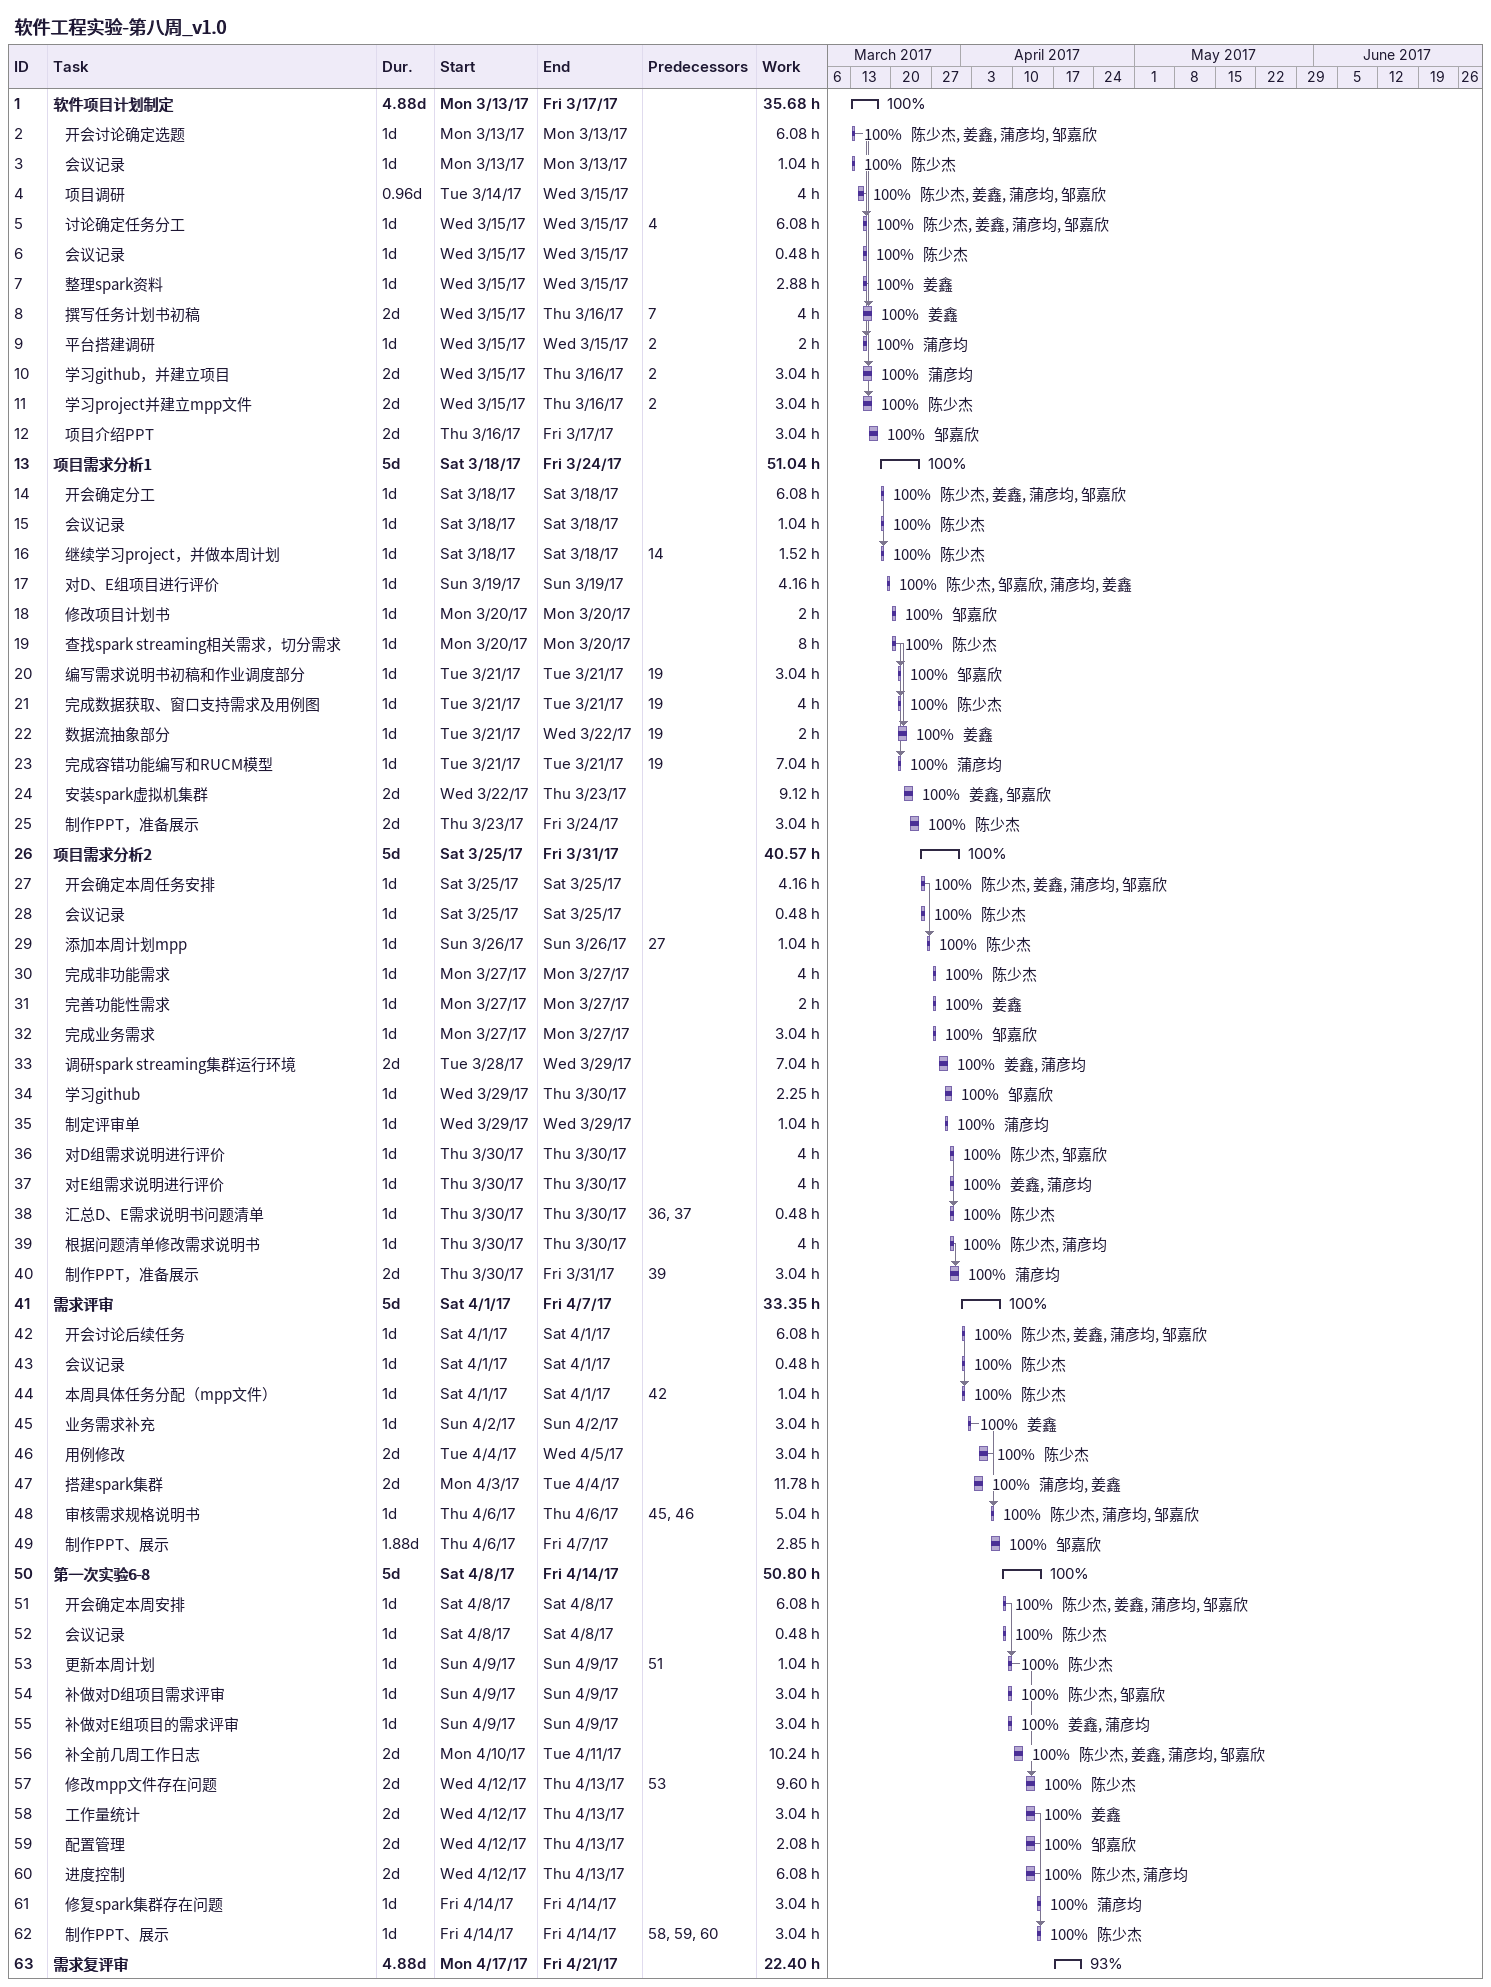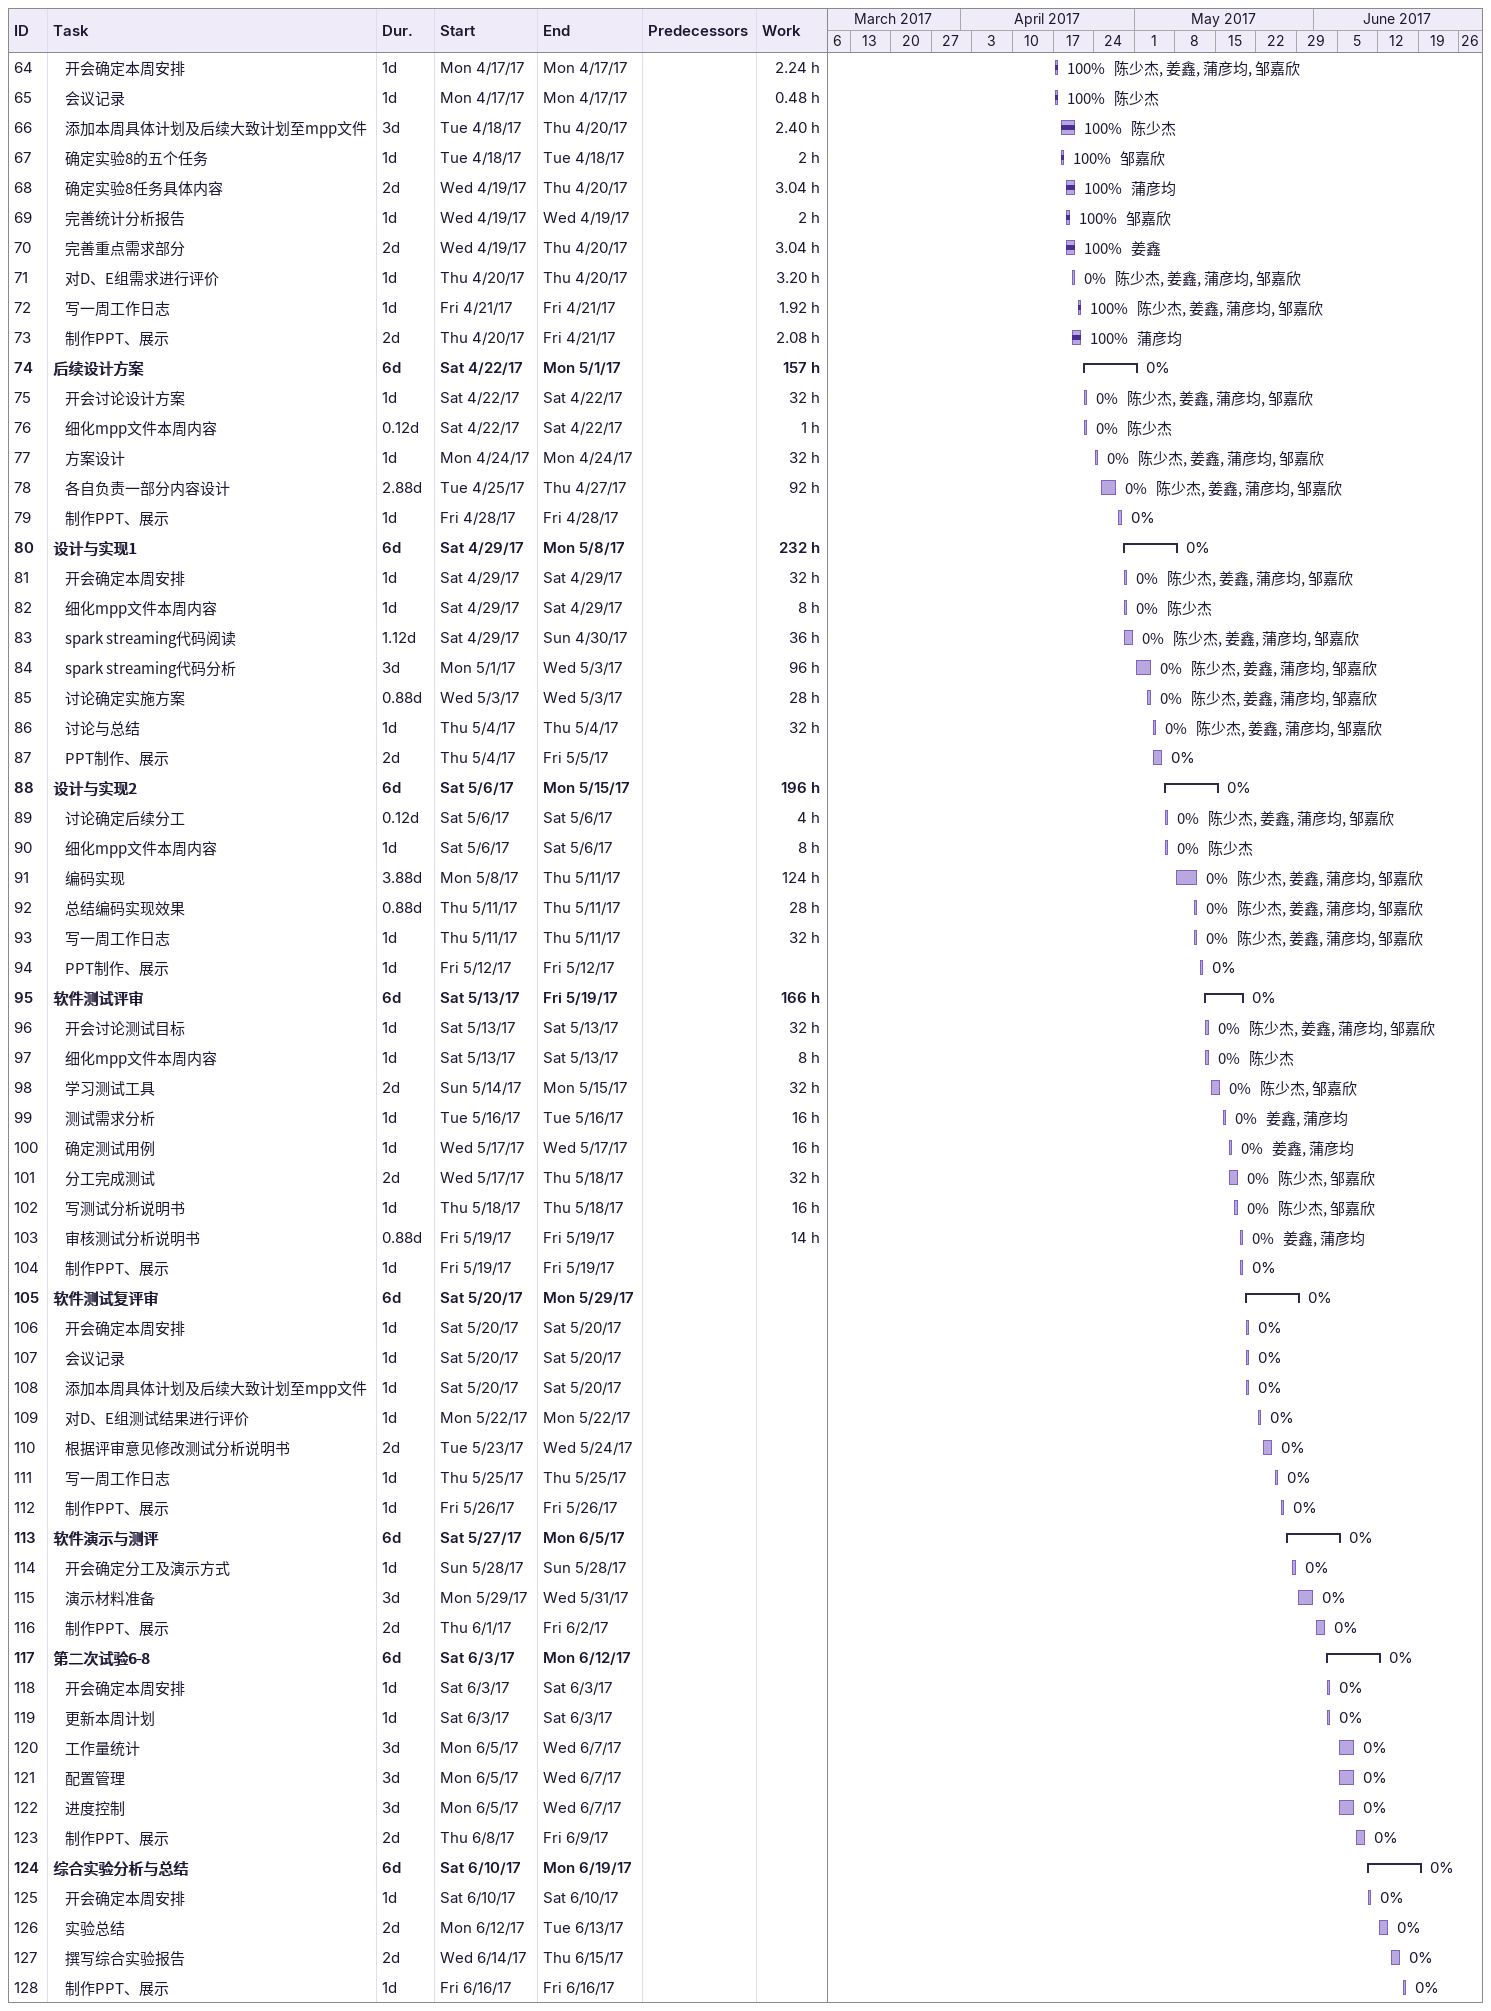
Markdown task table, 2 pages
软件工程实验-第八周_v1.0

| ID | Level | Task | Duration | Start | Finish | Predecessors | Resources | % complete | Work (h) |
|---|---|---|---|---|---|---|---|---|---|
| 1 | 1 | **软件项目计划制定** | 4.88d | 2017-03-13 | 2017-03-17 |  |  | 100 | 35.68 |
| 2 | 2 | 开会讨论确定选题 | 1d | 2017-03-13 | 2017-03-13 |  | 陈少杰, 姜鑫, 蒲彦均, 邹嘉欣 | 100 | 6.08 |
| 3 | 2 | 会议记录 | 1d | 2017-03-13 | 2017-03-13 |  | 陈少杰 | 100 | 1.04 |
| 4 | 2 | 项目调研 | 0.96d | 2017-03-14 | 2017-03-15 |  | 陈少杰, 姜鑫, 蒲彦均, 邹嘉欣 | 100 | 4 |
| 5 | 2 | 讨论确定任务分工 | 1d | 2017-03-15 | 2017-03-15 | 4 | 陈少杰, 姜鑫, 蒲彦均, 邹嘉欣 | 100 | 6.08 |
| 6 | 2 | 会议记录 | 1d | 2017-03-15 | 2017-03-15 |  | 陈少杰 | 100 | 0.48 |
| 7 | 2 | 整理spark资料 | 1d | 2017-03-15 | 2017-03-15 |  | 姜鑫 | 100 | 2.88 |
| 8 | 2 | 撰写任务计划书初稿 | 2d | 2017-03-15 | 2017-03-16 | 7 | 姜鑫 | 100 | 4 |
| 9 | 2 | 平台搭建调研 | 1d | 2017-03-15 | 2017-03-15 | 2 | 蒲彦均 | 100 | 2 |
| 10 | 2 | 学习github，并建立项目 | 2d | 2017-03-15 | 2017-03-16 | 2 | 蒲彦均 | 100 | 3.04 |
| 11 | 2 | 学习project并建立mpp文件 | 2d | 2017-03-15 | 2017-03-16 | 2 | 陈少杰 | 100 | 3.04 |
| 12 | 2 | 项目介绍PPT | 2d | 2017-03-16 | 2017-03-17 |  | 邹嘉欣 | 100 | 3.04 |
| 13 | 1 | **项目需求分析1** | 5d | 2017-03-18 | 2017-03-24 |  |  | 100 | 51.04 |
| 14 | 2 | 开会确定分工 | 1d | 2017-03-18 | 2017-03-18 |  | 陈少杰, 姜鑫, 蒲彦均, 邹嘉欣 | 100 | 6.08 |
| 15 | 2 | 会议记录 | 1d | 2017-03-18 | 2017-03-18 |  | 陈少杰 | 100 | 1.04 |
| 16 | 2 | 继续学习project，并做本周计划 | 1d | 2017-03-18 | 2017-03-18 | 14 | 陈少杰 | 100 | 1.52 |
| 17 | 2 | 对D、E组项目进行评价 | 1d | 2017-03-19 | 2017-03-19 |  | 陈少杰, 邹嘉欣, 蒲彦均, 姜鑫 | 100 | 4.16 |
| 18 | 2 | 修改项目计划书 | 1d | 2017-03-20 | 2017-03-20 |  | 邹嘉欣 | 100 | 2 |
| 19 | 2 | 查找spark streaming相关需求，切分需求 | 1d | 2017-03-20 | 2017-03-20 |  | 陈少杰 | 100 | 8 |
| 20 | 2 | 编写需求说明书初稿和作业调度部分 | 1d | 2017-03-21 | 2017-03-21 | 19 | 邹嘉欣 | 100 | 3.04 |
| 21 | 2 | 完成数据获取、窗口支持需求及用例图 | 1d | 2017-03-21 | 2017-03-21 | 19 | 陈少杰 | 100 | 4 |
| 22 | 2 | 数据流抽象部分 | 1d | 2017-03-21 | 2017-03-22 | 19 | 姜鑫 | 100 | 2 |
| 23 | 2 | 完成容错功能编写和RUCM模型 | 1d | 2017-03-21 | 2017-03-21 | 19 | 蒲彦均 | 100 | 7.04 |
| 24 | 2 | 安装spark虚拟机集群 | 2d | 2017-03-22 | 2017-03-23 |  | 姜鑫, 邹嘉欣 | 100 | 9.12 |
| 25 | 2 | 制作PPT，准备展示 | 2d | 2017-03-23 | 2017-03-24 |  | 陈少杰 | 100 | 3.04 |
| 26 | 1 | **项目需求分析2** | 5d | 2017-03-25 | 2017-03-31 |  |  | 100 | 40.57 |
| 27 | 2 | 开会确定本周任务安排 | 1d | 2017-03-25 | 2017-03-25 |  | 陈少杰, 姜鑫, 蒲彦均, 邹嘉欣 | 100 | 4.16 |
| 28 | 2 | 会议记录 | 1d | 2017-03-25 | 2017-03-25 |  | 陈少杰 | 100 | 0.48 |
| 29 | 2 | 添加本周计划mpp | 1d | 2017-03-26 | 2017-03-26 | 27 | 陈少杰 | 100 | 1.04 |
| 30 | 2 | 完成非功能需求 | 1d | 2017-03-27 | 2017-03-27 |  | 陈少杰 | 100 | 4 |
| 31 | 2 | 完善功能性需求 | 1d | 2017-03-27 | 2017-03-27 |  | 姜鑫 | 100 | 2 |
| 32 | 2 | 完成业务需求 | 1d | 2017-03-27 | 2017-03-27 |  | 邹嘉欣 | 100 | 3.04 |
| 33 | 2 | 调研spark streaming集群运行环境 | 2d | 2017-03-28 | 2017-03-29 |  | 姜鑫, 蒲彦均 | 100 | 7.04 |
| 34 | 2 | 学习github | 1d | 2017-03-29 | 2017-03-30 |  | 邹嘉欣 | 100 | 2.25 |
| 35 | 2 | 制定评审单 | 1d | 2017-03-29 | 2017-03-29 |  | 蒲彦均 | 100 | 1.04 |
| 36 | 2 | 对D组需求说明进行评价 | 1d | 2017-03-30 | 2017-03-30 |  | 陈少杰, 邹嘉欣 | 100 | 4 |
| 37 | 2 | 对E组需求说明进行评价 | 1d | 2017-03-30 | 2017-03-30 |  | 姜鑫, 蒲彦均 | 100 | 4 |
| 38 | 2 | 汇总D、E需求说明书问题清单 | 1d | 2017-03-30 | 2017-03-30 | 36, 37 | 陈少杰 | 100 | 0.48 |
| 39 | 2 | 根据问题清单修改需求说明书 | 1d | 2017-03-30 | 2017-03-30 |  | 陈少杰, 蒲彦均 | 100 | 4 |
| 40 | 2 | 制作PPT，准备展示 | 2d | 2017-03-30 | 2017-03-31 | 39 | 蒲彦均 | 100 | 3.04 |
| 41 | 1 | **需求评审** | 5d | 2017-04-01 | 2017-04-07 |  |  | 100 | 33.35 |
| 42 | 2 | 开会讨论后续任务 | 1d | 2017-04-01 | 2017-04-01 |  | 陈少杰, 姜鑫, 蒲彦均, 邹嘉欣 | 100 | 6.08 |
| 43 | 2 | 会议记录 | 1d | 2017-04-01 | 2017-04-01 |  | 陈少杰 | 100 | 0.48 |
| 44 | 2 | 本周具体任务分配（mpp文件） | 1d | 2017-04-01 | 2017-04-01 | 42 | 陈少杰 | 100 | 1.04 |
| 45 | 2 | 业务需求补充 | 1d | 2017-04-02 | 2017-04-02 |  | 姜鑫 | 100 | 3.04 |
| 46 | 2 | 用例修改 | 2d | 2017-04-04 | 2017-04-05 |  | 陈少杰 | 100 | 3.04 |
| 47 | 2 | 搭建spark集群 | 2d | 2017-04-03 | 2017-04-04 |  | 蒲彦均, 姜鑫 | 100 | 11.78 |
| 48 | 2 | 审核需求规格说明书 | 1d | 2017-04-06 | 2017-04-06 | 45, 46 | 陈少杰, 蒲彦均, 邹嘉欣 | 100 | 5.04 |
| 49 | 2 | 制作PPT、展示 | 1.88d | 2017-04-06 | 2017-04-07 |  | 邹嘉欣 | 100 | 2.85 |
| 50 | 1 | **第一次实验6-8** | 5d | 2017-04-08 | 2017-04-14 |  |  | 100 | 50.80 |
| 51 | 2 | 开会确定本周安排 | 1d | 2017-04-08 | 2017-04-08 |  | 陈少杰, 姜鑫, 蒲彦均, 邹嘉欣 | 100 | 6.08 |
| 52 | 2 | 会议记录 | 1d | 2017-04-08 | 2017-04-08 |  | 陈少杰 | 100 | 0.48 |
| 53 | 2 | 更新本周计划 | 1d | 2017-04-09 | 2017-04-09 | 51 | 陈少杰 | 100 | 1.04 |
| 54 | 2 | 补做对D组项目需求评审 | 1d | 2017-04-09 | 2017-04-09 |  | 陈少杰, 邹嘉欣 | 100 | 3.04 |
| 55 | 2 | 补做对E组项目的需求评审 | 1d | 2017-04-09 | 2017-04-09 |  | 姜鑫, 蒲彦均 | 100 | 3.04 |
| 56 | 2 | 补全前几周工作日志 | 2d | 2017-04-10 | 2017-04-11 |  | 陈少杰, 姜鑫, 蒲彦均, 邹嘉欣 | 100 | 10.24 |
| 57 | 2 | 修改mpp文件存在问题 | 2d | 2017-04-12 | 2017-04-13 | 53 | 陈少杰 | 100 | 9.60 |
| 58 | 2 | 工作量统计 | 2d | 2017-04-12 | 2017-04-13 |  | 姜鑫 | 100 | 3.04 |
| 59 | 2 | 配置管理 | 2d | 2017-04-12 | 2017-04-13 |  | 邹嘉欣 | 100 | 2.08 |
| 60 | 2 | 进度控制 | 2d | 2017-04-12 | 2017-04-13 |  | 陈少杰, 蒲彦均 | 100 | 6.08 |
| 61 | 2 | 修复spark集群存在问题 | 1d | 2017-04-14 | 2017-04-14 |  | 蒲彦均 | 100 | 3.04 |
| 62 | 2 | 制作PPT、展示 | 1d | 2017-04-14 | 2017-04-14 | 58, 59, 60 | 陈少杰 | 100 | 3.04 |
| 63 | 1 | **需求复评审** | 4.88d | 2017-04-17 | 2017-04-21 |  |  | 93 | 22.40 |
| 64 | 2 | 开会确定本周安排 | 1d | 2017-04-17 | 2017-04-17 |  | 陈少杰, 姜鑫, 蒲彦均, 邹嘉欣 | 100 | 2.24 |
| 65 | 2 | 会议记录 | 1d | 2017-04-17 | 2017-04-17 |  | 陈少杰 | 100 | 0.48 |
| 66 | 2 | 添加本周具体计划及后续大致计划至mpp文件 | 3d | 2017-04-18 | 2017-04-20 |  | 陈少杰 | 100 | 2.40 |
| 67 | 2 | 确定实验8的五个任务 | 1d | 2017-04-18 | 2017-04-18 |  | 邹嘉欣 | 100 | 2 |
| 68 | 2 | 确定实验8任务具体内容 | 2d | 2017-04-19 | 2017-04-20 |  | 蒲彦均 | 100 | 3.04 |
| 69 | 2 | 完善统计分析报告 | 1d | 2017-04-19 | 2017-04-19 |  | 邹嘉欣 | 100 | 2 |
| 70 | 2 | 完善重点需求部分 | 2d | 2017-04-19 | 2017-04-20 |  | 姜鑫 | 100 | 3.04 |
| 71 | 2 | 对D、E组需求进行评价 | 1d | 2017-04-20 | 2017-04-20 |  | 陈少杰, 姜鑫, 蒲彦均, 邹嘉欣 | 0 | 3.20 |
| 72 | 2 | 写一周工作日志 | 1d | 2017-04-21 | 2017-04-21 |  | 陈少杰, 姜鑫, 蒲彦均, 邹嘉欣 | 100 | 1.92 |
| 73 | 2 | 制作PPT、展示 | 2d | 2017-04-20 | 2017-04-21 |  | 蒲彦均 | 100 | 2.08 |
| 74 | 1 | **后续设计方案** | 6d | 2017-04-22 | 2017-05-01 |  |  | 0 | 157 |
| 75 | 2 | 开会讨论设计方案 | 1d | 2017-04-22 | 2017-04-22 |  | 陈少杰, 姜鑫, 蒲彦均, 邹嘉欣 | 0 | 32 |
| 76 | 2 | 细化mpp文件本周内容 | 0.12d | 2017-04-22 | 2017-04-22 |  | 陈少杰 | 0 | 1 |
| 77 | 2 | 方案设计 | 1d | 2017-04-24 | 2017-04-24 |  | 陈少杰, 姜鑫, 蒲彦均, 邹嘉欣 | 0 | 32 |
| 78 | 2 | 各自负责一部分内容设计 | 2.88d | 2017-04-25 | 2017-04-27 |  | 陈少杰, 姜鑫, 蒲彦均, 邹嘉欣 | 0 | 92 |
| 79 | 2 | 制作PPT、展示 | 1d | 2017-04-28 | 2017-04-28 |  |  | 0 |  |
| 80 | 1 | **设计与实现1** | 6d | 2017-04-29 | 2017-05-08 |  |  | 0 | 232 |
| 81 | 2 | 开会确定本周安排 | 1d | 2017-04-29 | 2017-04-29 |  | 陈少杰, 姜鑫, 蒲彦均, 邹嘉欣 | 0 | 32 |
| 82 | 2 | 细化mpp文件本周内容 | 1d | 2017-04-29 | 2017-04-29 |  | 陈少杰 | 0 | 8 |
| 83 | 2 | spark streaming代码阅读 | 1.12d | 2017-04-29 | 2017-04-30 |  | 陈少杰, 姜鑫, 蒲彦均, 邹嘉欣 | 0 | 36 |
| 84 | 2 | spark streaming代码分析 | 3d | 2017-05-01 | 2017-05-03 |  | 陈少杰, 姜鑫, 蒲彦均, 邹嘉欣 | 0 | 96 |
| 85 | 2 | 讨论确定实施方案 | 0.88d | 2017-05-03 | 2017-05-03 |  | 陈少杰, 姜鑫, 蒲彦均, 邹嘉欣 | 0 | 28 |
| 86 | 2 | 讨论与总结 | 1d | 2017-05-04 | 2017-05-04 |  | 陈少杰, 姜鑫, 蒲彦均, 邹嘉欣 | 0 | 32 |
| 87 | 2 | PPT制作、展示 | 2d | 2017-05-04 | 2017-05-05 |  |  | 0 |  |
| 88 | 1 | **设计与实现2** | 6d | 2017-05-06 | 2017-05-15 |  |  | 0 | 196 |
| 89 | 2 | 讨论确定后续分工 | 0.12d | 2017-05-06 | 2017-05-06 |  | 陈少杰, 姜鑫, 蒲彦均, 邹嘉欣 | 0 | 4 |
| 90 | 2 | 细化mpp文件本周内容 | 1d | 2017-05-06 | 2017-05-06 |  | 陈少杰 | 0 | 8 |
| 91 | 2 | 编码实现 | 3.88d | 2017-05-08 | 2017-05-11 |  | 陈少杰, 姜鑫, 蒲彦均, 邹嘉欣 | 0 | 124 |
| 92 | 2 | 总结编码实现效果 | 0.88d | 2017-05-11 | 2017-05-11 |  | 陈少杰, 姜鑫, 蒲彦均, 邹嘉欣 | 0 | 28 |
| 93 | 2 | 写一周工作日志 | 1d | 2017-05-11 | 2017-05-11 |  | 陈少杰, 姜鑫, 蒲彦均, 邹嘉欣 | 0 | 32 |
| 94 | 2 | PPT制作、展示 | 1d | 2017-05-12 | 2017-05-12 |  |  | 0 |  |
| 95 | 1 | **软件测试评审** | 6d | 2017-05-13 | 2017-05-19 |  |  | 0 | 166 |
| 96 | 2 | 开会讨论测试目标 | 1d | 2017-05-13 | 2017-05-13 |  | 陈少杰, 姜鑫, 蒲彦均, 邹嘉欣 | 0 | 32 |
| 97 | 2 | 细化mpp文件本周内容 | 1d | 2017-05-13 | 2017-05-13 |  | 陈少杰 | 0 | 8 |
| 98 | 2 | 学习测试工具 | 2d | 2017-05-14 | 2017-05-15 |  | 陈少杰, 邹嘉欣 | 0 | 32 |
| 99 | 2 | 测试需求分析 | 1d | 2017-05-16 | 2017-05-16 |  | 姜鑫, 蒲彦均 | 0 | 16 |
| 100 | 2 | 确定测试用例 | 1d | 2017-05-17 | 2017-05-17 |  | 姜鑫, 蒲彦均 | 0 | 16 |
| 101 | 2 | 分工完成测试 | 2d | 2017-05-17 | 2017-05-18 |  | 陈少杰, 邹嘉欣 | 0 | 32 |
| 102 | 2 | 写测试分析说明书 | 1d | 2017-05-18 | 2017-05-18 |  | 陈少杰, 邹嘉欣 | 0 | 16 |
| 103 | 2 | 审核测试分析说明书 | 0.88d | 2017-05-19 | 2017-05-19 |  | 姜鑫, 蒲彦均 | 0 | 14 |
| 104 | 2 | 制作PPT、展示 | 1d | 2017-05-19 | 2017-05-19 |  |  | 0 |  |
| 105 | 1 | **软件测试复评审** | 6d | 2017-05-20 | 2017-05-29 |  |  | 0 |  |
| 106 | 2 | 开会确定本周安排 | 1d | 2017-05-20 | 2017-05-20 |  |  | 0 |  |
| 107 | 2 | 会议记录 | 1d | 2017-05-20 | 2017-05-20 |  |  | 0 |  |
| 108 | 2 | 添加本周具体计划及后续大致计划至mpp文件 | 1d | 2017-05-20 | 2017-05-20 |  |  | 0 |  |
| 109 | 2 | 对D、E组测试结果进行评价 | 1d | 2017-05-22 | 2017-05-22 |  |  | 0 |  |
| 110 | 2 | 根据评审意见修改测试分析说明书 | 2d | 2017-05-23 | 2017-05-24 |  |  | 0 |  |
| 111 | 2 | 写一周工作日志 | 1d | 2017-05-25 | 2017-05-25 |  |  | 0 |  |
| 112 | 2 | 制作PPT、展示 | 1d | 2017-05-26 | 2017-05-26 |  |  | 0 |  |
| 113 | 1 | **软件演示与测评** | 6d | 2017-05-27 | 2017-06-05 |  |  | 0 |  |
| 114 | 2 | 开会确定分工及演示方式 | 1d | 2017-05-28 | 2017-05-28 |  |  | 0 |  |
| 115 | 2 | 演示材料准备 | 3d | 2017-05-29 | 2017-05-31 |  |  | 0 |  |
| 116 | 2 | 制作PPT、展示 | 2d | 2017-06-01 | 2017-06-02 |  |  | 0 |  |
| 117 | 1 | **第二次试验6-8** | 6d | 2017-06-03 | 2017-06-12 |  |  | 0 |  |
| 118 | 2 | 开会确定本周安排 | 1d | 2017-06-03 | 2017-06-03 |  |  | 0 |  |
| 119 | 2 | 更新本周计划 | 1d | 2017-06-03 | 2017-06-03 |  |  | 0 |  |
| 120 | 2 | 工作量统计 | 3d | 2017-06-05 | 2017-06-07 |  |  | 0 |  |
| 121 | 2 | 配置管理 | 3d | 2017-06-05 | 2017-06-07 |  |  | 0 |  |
| 122 | 2 | 进度控制 | 3d | 2017-06-05 | 2017-06-07 |  |  | 0 |  |
| 123 | 2 | 制作PPT、展示 | 2d | 2017-06-08 | 2017-06-09 |  |  | 0 |  |
| 124 | 1 | **综合实验分析与总结** | 6d | 2017-06-10 | 2017-06-19 |  |  | 0 |  |
| 125 | 2 | 开会确定本周安排 | 1d | 2017-06-10 | 2017-06-10 |  |  | 0 |  |
| 126 | 2 | 实验总结 | 2d | 2017-06-12 | 2017-06-13 |  |  | 0 |  |
| 127 | 2 | 撰写综合实验报告 | 2d | 2017-06-14 | 2017-06-15 |  |  | 0 |  |
| 128 | 2 | 制作PPT、展示 | 1d | 2017-06-16 | 2017-06-16 |  |  | 0 |  |
